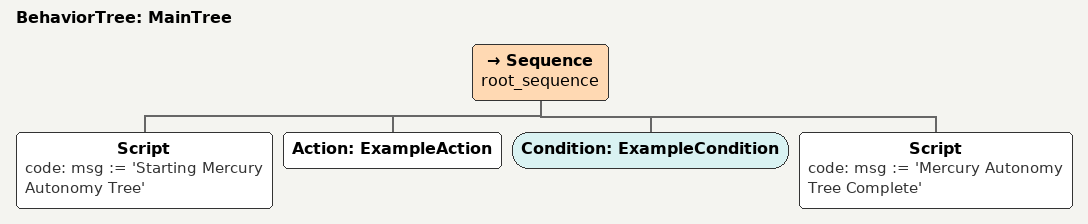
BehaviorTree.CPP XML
<?xml version="1.0" encoding="UTF-8"?>
<root main_tree_to_execute="MainTree">
  <BehaviorTree ID="MainTree">
    <Sequence name="root_sequence">
      <Script code="msg := 'Starting Mercury Autonomy Tree'" />
      <Action ID="ExampleAction" />
      <Condition ID="ExampleCondition" />
      <Script code="msg := 'Mercury Autonomy Tree Complete'" />
    </Sequence>
  </BehaviorTree>
</root>
